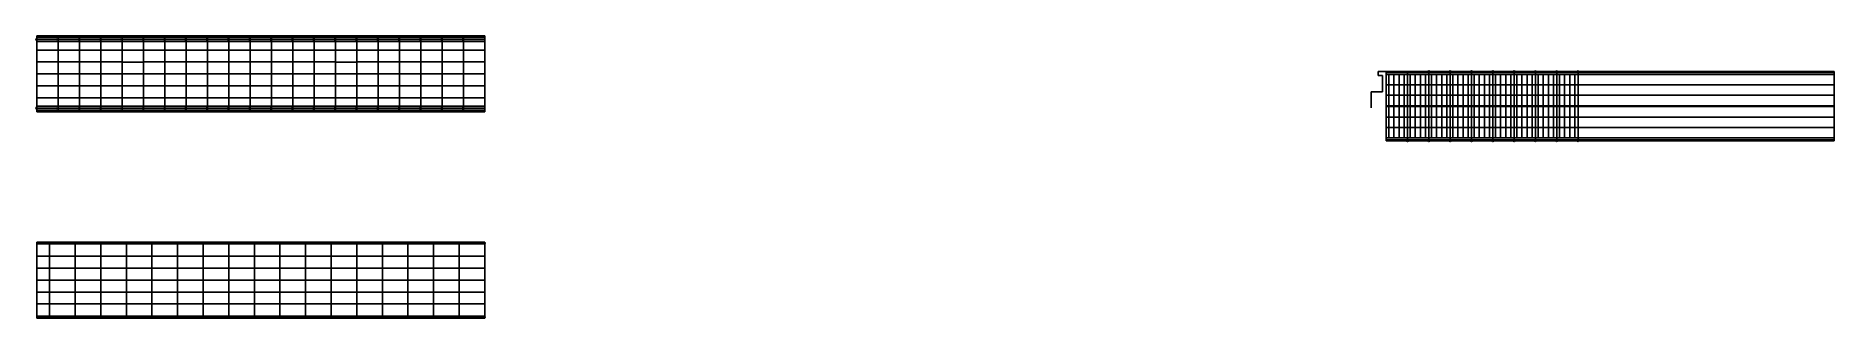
# Model space of a CAD drawing. Header units: feet. Extents: x 4512 to 29801, y 20329 to 47548.
# Drawn here: x 4512 to 29801, y 20329 to 24298 of the extents above.
import ezdxf

# ---------------------------------------------------------------- set-up
doc = ezdxf.new("R2010")
doc.units = ezdxf.units.FT
doc.header["$MEASUREMENT"] = 0

msp = doc.modelspace()

# ---------------------------------------------------------------- linework, layer by layer
for p, q in [((4524, 24274), (4524, 24298)), ((4524, 24298), (10824, 24298)), ((10824, 24298), (10824, 24274)), ((4524, 24275), (10824, 24275)), ((4524, 24275), (4524, 24221)), ((4524, 24248), (10824, 24248)), ((4524, 24221), (10824, 24221)), ((4524, 24221), (4524, 23993)), ((4524, 24221), (4524, 24209)), ((4537, 24100), (4813, 24100)), ((4824, 24275), (4824, 23765)), ((4837, 24100), (5113, 24100)), ((4837, 24100), (5113, 24100)), ((5124, 23765), (5124, 24275)), ((5137, 24100), (5413, 24100)), ((5137, 24100), (5413, 24100)), ((5424, 24275), (5424, 23765)), ((5436, 24100), (5712, 24100)), ((5436, 24100), (5712, 24100)), ((5724, 23765), (5724, 24275)), ((5738, 24099), (6014, 24099)), ((5738, 24099), (6014, 24099)), ((6024, 24275), (6024, 23765)), ((6035, 24100), (6311, 24100)), ((6035, 24100), (6311, 24100)), ((6324, 24275), (6324, 23765)), ((6337, 24100), (6613, 24100)), ((6624, 24275), (6624, 23765)), ((6637, 24100), (6913, 24100)), ((6637, 24100), (6913, 24100)), ((6924, 23765), (6924, 24275)), ((6937, 24100), (7213, 24100)), ((6937, 24100), (7213, 24100)), ((7224, 24275), (7224, 23765)), ((7236, 24100), (7512, 24100)), ((7236, 24100), (7512, 24100)), ((7524, 23765), (7524, 24275)), ((7537, 24100), (7813, 24100)), ((7824, 24275), (7824, 23765)), ((7837, 24100), (8113, 24100)), ((7837, 24100), (8113, 24100)), ((8124, 23765), (8124, 24275)), ((8137, 24100), (8413, 24100)), ((8137, 24100), (8413, 24100)), ((8424, 24275), (8424, 23765)), ((8436, 24100), (8712, 24100)), ((8436, 24100), (8712, 24100)), ((8724, 23765), (8724, 24275)), ((8738, 24099), (9014, 24099)), ((8738, 24099), (9014, 24099)), ((9024, 24275), (9024, 23765)), ((9035, 24100), (9311, 24100)), ((9035, 24100), (9311, 24100)), ((9324, 24275), (9324, 23765)), ((9337, 24100), (9613, 24100)), ((9624, 24275), (9624, 23765)), ((9637, 24100), (9913, 24100)), ((9637, 24100), (9913, 24100)), ((9924, 23765), (9924, 24275)), ((9937, 24100), (10213, 24100)), ((9937, 24100), (10213, 24100)), ((10224, 24275), (10224, 23765)), ((10236, 24100), (10512, 24100)), ((10236, 24100), (10512, 24100)), ((10524, 23765), (10524, 24275)), ((10536, 24100), (10812, 24100)), ((10536, 24100), (10812, 24100)), ((10824, 24275), (10824, 23255)), ((4524, 23993), (4524, 23765)), ((4537, 23932), (4813, 23932)), ((4837, 23932), (5113, 23932)), ((4837, 23932), (5113, 23932)), ((5137, 23932), (5413, 23932)), ((5137, 23932), (5413, 23932)), ((5436, 23932), (5712, 23932)), ((5436, 23932), (5712, 23932)), ((5738, 23931), (6014, 23931)), ((5738, 23931), (6014, 23931)), ((6035, 23932), (6311, 23932)), ((6035, 23932), (6311, 23932)), ((6337, 23932), (6613, 23932)), ((6637, 23932), (6913, 23932)), ((6637, 23932), (6913, 23932)), ((6937, 23932), (7213, 23932)), ((6937, 23932), (7213, 23932)), ((7236, 23932), (7512, 23932)), ((7236, 23932), (7512, 23932)), ((7537, 23932), (7813, 23932)), ((7837, 23932), (8113, 23932)), ((7837, 23932), (8113, 23932)), ((8137, 23932), (8413, 23932)), ((8137, 23932), (8413, 23932)), ((8436, 23932), (8712, 23932)), ((8436, 23932), (8712, 23932)), ((8738, 23931), (9014, 23931)), ((8738, 23931), (9014, 23931)), ((9035, 23932), (9311, 23932)), ((9035, 23932), (9311, 23932)), ((9337, 23932), (9613, 23932)), ((9637, 23932), (9913, 23932)), ((9637, 23932), (9913, 23932)), ((9937, 23932), (10213, 23932)), ((9937, 23932), (10213, 23932)), ((10236, 23932), (10512, 23932)), ((10236, 23932), (10512, 23932)), ((10536, 23932), (10812, 23932)), ((10536, 23932), (10812, 23932)), ((23501, 23796), (23390, 23796)), ((23390, 23796), (23390, 23742)), ((23501, 23796), (29801, 23796)), ((23501, 23796), (23501, 22824)), ((23501, 23796), (23501, 23784)), ((23501, 23796), (23681, 23796)), ((23501, 23796), (23801, 23796)), ((23501, 23784), (23501, 23784)), ((23501, 23784), (29801, 23784)), ((23681, 23796), (23681, 23796)), ((23801, 23796), (23801, 22824)), ((24101, 22824), (24101, 23796)), ((24401, 23796), (24401, 22824)), ((24701, 23796), (24701, 22824)), ((25001, 22824), (25001, 23796)), ((25301, 23796), (25301, 22824)), ((25601, 23796), (25601, 22824)), ((25901, 22824), (25901, 23796)), ((26201, 23796), (26201, 22824)), ((29801, 22824), (29801, 23796)), ((29801, 23784), (29801, 23796)), ((4524, 23537), (4524, 23765)), ((4524, 23309), (4524, 23537)), ((4537, 23764), (4813, 23764)), ((4537, 23596), (4813, 23596)), ((4824, 23255), (4824, 23765)), ((4837, 23764), (5113, 23764)), ((4837, 23764), (5113, 23764)), ((4837, 23596), (5113, 23596)), ((5124, 23765), (5124, 23255)), ((5137, 23764), (5413, 23764)), ((5137, 23764), (5413, 23764)), ((5137, 23596), (5413, 23596)), ((5137, 23596), (5413, 23596)), ((5424, 23255), (5424, 23765)), ((5436, 23764), (5712, 23764)), ((5436, 23764), (5712, 23764)), ((5436, 23596), (5712, 23596)), ((5436, 23596), (5712, 23596)), ((5724, 23765), (5724, 23255)), ((5738, 23763), (6014, 23763)), ((5738, 23763), (6014, 23763)), ((5738, 23595), (6014, 23595)), ((5738, 23595), (6014, 23595)), ((6024, 23255), (6024, 23765)), ((6035, 23764), (6311, 23764)), ((6035, 23764), (6311, 23764)), ((6035, 23596), (6311, 23596)), ((6035, 23596), (6311, 23596)), ((6324, 23255), (6324, 23765)), ((6337, 23764), (6613, 23764)), ((6337, 23596), (6613, 23596)), ((6624, 23255), (6624, 23765)), ((6637, 23764), (6913, 23764)), ((6637, 23764), (6913, 23764)), ((6637, 23596), (6913, 23596)), ((6637, 23596), (6913, 23596)), ((6924, 23765), (6924, 23255)), ((6937, 23764), (7213, 23764)), ((6937, 23764), (7213, 23764)), ((6937, 23596), (7213, 23596)), ((6937, 23596), (7213, 23596)), ((7224, 23255), (7224, 23765)), ((7236, 23764), (7512, 23764)), ((7236, 23764), (7512, 23764)), ((7236, 23596), (7512, 23596)), ((7236, 23596), (7512, 23596)), ((7524, 23765), (7524, 23255)), ((7537, 23764), (7813, 23764)), ((7537, 23596), (7813, 23596)), ((7824, 23255), (7824, 23765)), ((7837, 23764), (8113, 23764)), ((7837, 23764), (8113, 23764)), ((7837, 23596), (8113, 23596)), ((8124, 23765), (8124, 23255)), ((8137, 23764), (8413, 23764)), ((8137, 23764), (8413, 23764)), ((8137, 23596), (8413, 23596)), ((8137, 23596), (8413, 23596)), ((8424, 23255), (8424, 23765)), ((8436, 23764), (8712, 23764)), ((8436, 23764), (8712, 23764)), ((8436, 23596), (8712, 23596)), ((8436, 23596), (8712, 23596)), ((8724, 23765), (8724, 23255)), ((8738, 23763), (9014, 23763)), ((8738, 23763), (9014, 23763)), ((8738, 23595), (9014, 23595)), ((8738, 23595), (9014, 23595)), ((9024, 23255), (9024, 23765)), ((9035, 23764), (9311, 23764)), ((9035, 23764), (9311, 23764)), ((9035, 23596), (9311, 23596)), ((9035, 23596), (9311, 23596)), ((9324, 23255), (9324, 23765)), ((9337, 23764), (9613, 23764)), ((9337, 23596), (9613, 23596)), ((9624, 23255), (9624, 23765)), ((9637, 23764), (9913, 23764)), ((9637, 23764), (9913, 23764)), ((9637, 23596), (9913, 23596)), ((9637, 23596), (9913, 23596)), ((9924, 23765), (9924, 23255)), ((9937, 23764), (10213, 23764)), ((9937, 23764), (10213, 23764)), ((9937, 23596), (10213, 23596)), ((9937, 23596), (10213, 23596)), ((10224, 23255), (10224, 23765)), ((10236, 23764), (10512, 23764)), ((10236, 23764), (10512, 23764)), ((10236, 23596), (10512, 23596)), ((10236, 23596), (10512, 23596)), ((10524, 23765), (10524, 23255)), ((10524, 23255), (10524, 23765)), ((10536, 23764), (10812, 23764)), ((10536, 23764), (10812, 23764)), ((10536, 23596), (10812, 23596)), ((10536, 23596), (10812, 23596)), ((23390, 23742), (23451, 23742)), ((23451, 23742), (23451, 23514)), ((23501, 23754), (29801, 23754)), ((29801, 23610), (23501, 23610)), ((23501, 23610), (23501, 23604)), ((23539, 23616), (23539, 23748)), ((23539, 23616), (23539, 23748)), ((23539, 23472), (23539, 23604)), ((23539, 23472), (23539, 23604)), ((23611, 23616), (23611, 23748)), ((23611, 23616), (23611, 23748)), ((23611, 23472), (23611, 23604)), ((23611, 23472), (23611, 23604)), ((23683, 23616), (23683, 23748)), ((23683, 23616), (23683, 23748)), ((23683, 23472), (23683, 23604)), ((23683, 23472), (23683, 23604)), ((23755, 23616), (23755, 23748)), ((23755, 23616), (23755, 23748)), ((23755, 23472), (23755, 23604)), ((23755, 23472), (23755, 23604)), ((23839, 23616), (23839, 23748)), ((23839, 23616), (23839, 23748)), ((23839, 23472), (23839, 23604)), ((23839, 23472), (23839, 23604)), ((23911, 23616), (23911, 23748)), ((23911, 23616), (23911, 23748)), ((23911, 23472), (23911, 23604)), ((23911, 23472), (23911, 23604)), ((23983, 23616), (23983, 23748)), ((23983, 23616), (23983, 23748)), ((23983, 23472), (23983, 23604)), ((23983, 23472), (23983, 23604)), ((24055, 23616), (24055, 23748)), ((24055, 23616), (24055, 23748)), ((24055, 23472), (24055, 23604)), ((24055, 23472), (24055, 23604)), ((24139, 23616), (24139, 23748)), ((24139, 23616), (24139, 23748)), ((24139, 23472), (24139, 23604)), ((24139, 23472), (24139, 23604)), ((24211, 23616), (24211, 23748)), ((24211, 23616), (24211, 23748)), ((24211, 23472), (24211, 23604)), ((24211, 23472), (24211, 23604)), ((24283, 23616), (24283, 23748)), ((24283, 23616), (24283, 23748)), ((24283, 23472), (24283, 23604)), ((24283, 23472), (24283, 23604)), ((24355, 23616), (24355, 23748)), ((24355, 23616), (24355, 23748)), ((24355, 23472), (24355, 23604)), ((24355, 23472), (24355, 23604)), ((24439, 23616), (24439, 23748)), ((24439, 23616), (24439, 23748)), ((24439, 23472), (24439, 23604)), ((24439, 23472), (24439, 23604)), ((24511, 23616), (24511, 23748)), ((24511, 23616), (24511, 23748)), ((24511, 23472), (24511, 23604)), ((24511, 23472), (24511, 23604)), ((24583, 23616), (24583, 23748)), ((24583, 23616), (24583, 23748)), ((24583, 23472), (24583, 23604)), ((24583, 23472), (24583, 23604)), ((24655, 23616), (24655, 23748)), ((24655, 23616), (24655, 23748)), ((24655, 23472), (24655, 23604)), ((24655, 23472), (24655, 23604)), ((24739, 23616), (24739, 23748)), ((24739, 23616), (24739, 23748)), ((24739, 23472), (24739, 23604)), ((24739, 23472), (24739, 23604)), ((24811, 23616), (24811, 23748)), ((24811, 23616), (24811, 23748)), ((24811, 23472), (24811, 23604)), ((24811, 23472), (24811, 23604)), ((24852, 23610), (24852, 23610)), ((24883, 23616), (24883, 23748)), ((24883, 23616), (24883, 23748)), ((24883, 23472), (24883, 23604)), ((24883, 23472), (24883, 23604)), ((24955, 23616), (24955, 23748)), ((24955, 23616), (24955, 23748)), ((24955, 23472), (24955, 23604)), ((24955, 23472), (24955, 23604)), ((25039, 23616), (25039, 23748)), ((25039, 23616), (25039, 23748)), ((25039, 23472), (25039, 23604)), ((25039, 23472), (25039, 23604)), ((25111, 23616), (25111, 23748)), ((25111, 23616), (25111, 23748)), ((25111, 23472), (25111, 23604)), ((25111, 23472), (25111, 23604)), ((25183, 23616), (25183, 23748)), ((25183, 23616), (25183, 23748)), ((25183, 23472), (25183, 23604)), ((25183, 23472), (25183, 23604)), ((25255, 23616), (25255, 23748)), ((25255, 23616), (25255, 23748)), ((25255, 23472), (25255, 23604)), ((25255, 23472), (25255, 23604)), ((25339, 23616), (25339, 23748)), ((25339, 23616), (25339, 23748)), ((25339, 23472), (25339, 23604)), ((25339, 23472), (25339, 23604)), ((25411, 23616), (25411, 23748)), ((25411, 23616), (25411, 23748)), ((25411, 23472), (25411, 23604)), ((25411, 23472), (25411, 23604)), ((25483, 23616), (25483, 23748)), ((25483, 23616), (25483, 23748)), ((25483, 23472), (25483, 23604)), ((25483, 23472), (25483, 23604)), ((25555, 23616), (25555, 23748)), ((25555, 23616), (25555, 23748)), ((25555, 23472), (25555, 23604)), ((25555, 23472), (25555, 23604)), ((25639, 23616), (25639, 23748)), ((25639, 23616), (25639, 23748)), ((25639, 23472), (25639, 23604)), ((25639, 23472), (25639, 23604)), ((25711, 23616), (25711, 23748)), ((25711, 23616), (25711, 23748)), ((25711, 23472), (25711, 23604)), ((25711, 23472), (25711, 23604)), ((25783, 23616), (25783, 23748)), ((25783, 23616), (25783, 23748)), ((25783, 23472), (25783, 23604)), ((25783, 23472), (25783, 23604)), ((25855, 23616), (25855, 23748)), ((25855, 23616), (25855, 23748)), ((25855, 23472), (25855, 23604)), ((25855, 23472), (25855, 23604)), ((25939, 23616), (25939, 23748)), ((25939, 23616), (25939, 23748)), ((25939, 23472), (25939, 23604)), ((25939, 23472), (25939, 23604)), ((26011, 23616), (26011, 23748)), ((26011, 23616), (26011, 23748)), ((26011, 23472), (26011, 23604)), ((26011, 23472), (26011, 23604)), ((26083, 23616), (26083, 23748)), ((26083, 23616), (26083, 23748)), ((26083, 23472), (26083, 23604)), ((26083, 23472), (26083, 23604)), ((26155, 23616), (26155, 23748)), ((26155, 23616), (26155, 23748)), ((26155, 23472), (26155, 23604)), ((26155, 23472), (26155, 23604)), ((4524, 23309), (10824, 23309)), ((4524, 23255), (4524, 23309)), ((4524, 23282), (10824, 23282)), ((4537, 23428), (4813, 23428)), ((4837, 23428), (5113, 23428)), ((5137, 23428), (5413, 23428)), ((5137, 23428), (5413, 23428)), ((5436, 23428), (5712, 23428)), ((5436, 23428), (5712, 23428)), ((5738, 23427), (6014, 23427)), ((5738, 23427), (6014, 23427)), ((6035, 23428), (6311, 23428)), ((6035, 23428), (6311, 23428)), ((6337, 23428), (6613, 23428)), ((6637, 23428), (6913, 23428)), ((6637, 23428), (6913, 23428)), ((6937, 23428), (7213, 23428)), ((6937, 23428), (7213, 23428)), ((7236, 23428), (7512, 23428)), ((7236, 23428), (7512, 23428)), ((7537, 23428), (7813, 23428)), ((7837, 23428), (8113, 23428)), ((8137, 23428), (8413, 23428)), ((8137, 23428), (8413, 23428)), ((8436, 23428), (8712, 23428)), ((8436, 23428), (8712, 23428)), ((8738, 23427), (9014, 23427)), ((8738, 23427), (9014, 23427)), ((9035, 23428), (9311, 23428)), ((9035, 23428), (9311, 23428)), ((9337, 23428), (9613, 23428)), ((9637, 23428), (9913, 23428)), ((9637, 23428), (9913, 23428)), ((9937, 23428), (10213, 23428)), ((9937, 23428), (10213, 23428)), ((10236, 23428), (10512, 23428)), ((10236, 23428), (10512, 23428)), ((10536, 23428), (10812, 23428)), ((10536, 23428), (10812, 23428)), ((23451, 23514), (23292, 23514)), ((23292, 23514), (23292, 23286)), ((23501, 23466), (29801, 23466)), ((23501, 23466), (23501, 23460)), ((23501, 23310), (23501, 23316)), ((23501, 23316), (29801, 23316)), ((29801, 23310), (23501, 23310)), ((23501, 23304), (29801, 23304)), ((23539, 23328), (23539, 23460)), ((23539, 23328), (23539, 23460)), ((23539, 23292), (23539, 23160)), ((23539, 23292), (23539, 23160)), ((23611, 23328), (23611, 23460)), ((23611, 23328), (23611, 23460)), ((23611, 23292), (23611, 23160)), ((23611, 23292), (23611, 23160)), ((23683, 23328), (23683, 23460)), ((23683, 23328), (23683, 23460)), ((23683, 23292), (23683, 23160)), ((23683, 23292), (23683, 23160)), ((23755, 23328), (23755, 23460)), ((23755, 23328), (23755, 23460)), ((23755, 23292), (23755, 23160)), ((23755, 23292), (23755, 23160)), ((23839, 23328), (23839, 23460)), ((23839, 23328), (23839, 23460)), ((23839, 23292), (23839, 23160)), ((23839, 23292), (23839, 23160)), ((23911, 23328), (23911, 23460)), ((23911, 23328), (23911, 23460)), ((23911, 23292), (23911, 23160)), ((23911, 23292), (23911, 23160)), ((23983, 23328), (23983, 23460)), ((23983, 23328), (23983, 23460)), ((23983, 23292), (23983, 23160)), ((23983, 23292), (23983, 23160)), ((24055, 23328), (24055, 23460)), ((24055, 23328), (24055, 23460)), ((24055, 23292), (24055, 23160)), ((24055, 23292), (24055, 23160)), ((24139, 23328), (24139, 23460)), ((24139, 23328), (24139, 23460)), ((24139, 23292), (24139, 23160)), ((24139, 23292), (24139, 23160)), ((24211, 23328), (24211, 23460)), ((24211, 23328), (24211, 23460)), ((24211, 23292), (24211, 23160)), ((24211, 23292), (24211, 23160)), ((24283, 23328), (24283, 23460)), ((24283, 23328), (24283, 23460)), ((24283, 23292), (24283, 23160)), ((24283, 23292), (24283, 23160)), ((24355, 23328), (24355, 23460)), ((24355, 23328), (24355, 23460)), ((24355, 23292), (24355, 23160)), ((24355, 23292), (24355, 23160)), ((24439, 23328), (24439, 23460)), ((24439, 23328), (24439, 23460)), ((24439, 23292), (24439, 23160)), ((24439, 23292), (24439, 23160)), ((24511, 23328), (24511, 23460)), ((24511, 23328), (24511, 23460)), ((24511, 23292), (24511, 23160)), ((24511, 23292), (24511, 23160)), ((24583, 23328), (24583, 23460)), ((24583, 23328), (24583, 23460)), ((24583, 23292), (24583, 23160)), ((24583, 23292), (24583, 23160)), ((24655, 23328), (24655, 23460)), ((24655, 23328), (24655, 23460)), ((24655, 23292), (24655, 23160)), ((24655, 23292), (24655, 23160)), ((24739, 23328), (24739, 23460)), ((24739, 23328), (24739, 23460)), ((24739, 23292), (24739, 23160)), ((24739, 23292), (24739, 23160)), ((24811, 23328), (24811, 23460)), ((24811, 23328), (24811, 23460)), ((24811, 23292), (24811, 23160)), ((24811, 23292), (24811, 23160)), ((24883, 23328), (24883, 23460)), ((24883, 23328), (24883, 23460)), ((24883, 23292), (24883, 23160)), ((24883, 23292), (24883, 23160)), ((24955, 23328), (24955, 23460)), ((24955, 23328), (24955, 23460)), ((24955, 23292), (24955, 23160)), ((24955, 23292), (24955, 23160)), ((25039, 23328), (25039, 23460)), ((25039, 23328), (25039, 23460)), ((25039, 23292), (25039, 23160)), ((25039, 23292), (25039, 23160)), ((25111, 23328), (25111, 23460)), ((25111, 23328), (25111, 23460)), ((25111, 23292), (25111, 23160)), ((25111, 23292), (25111, 23160)), ((25183, 23328), (25183, 23460)), ((25183, 23328), (25183, 23460)), ((25183, 23292), (25183, 23160)), ((25183, 23292), (25183, 23160)), ((25255, 23328), (25255, 23460)), ((25255, 23328), (25255, 23460)), ((25255, 23292), (25255, 23160)), ((25255, 23292), (25255, 23160)), ((25339, 23328), (25339, 23460)), ((25339, 23328), (25339, 23460)), ((25339, 23292), (25339, 23160)), ((25339, 23292), (25339, 23160)), ((25411, 23328), (25411, 23460)), ((25411, 23328), (25411, 23460)), ((25411, 23292), (25411, 23160)), ((25411, 23292), (25411, 23160)), ((25483, 23328), (25483, 23460)), ((25483, 23328), (25483, 23460)), ((25483, 23292), (25483, 23160)), ((25483, 23292), (25483, 23160)), ((25555, 23328), (25555, 23460)), ((25555, 23328), (25555, 23460)), ((25555, 23292), (25555, 23160)), ((25555, 23292), (25555, 23160)), ((25639, 23328), (25639, 23460)), ((25639, 23328), (25639, 23460)), ((25639, 23292), (25639, 23160)), ((25639, 23292), (25639, 23160)), ((25711, 23328), (25711, 23460)), ((25711, 23328), (25711, 23460)), ((25711, 23292), (25711, 23160)), ((25711, 23292), (25711, 23160)), ((25783, 23328), (25783, 23460)), ((25783, 23328), (25783, 23460)), ((25783, 23292), (25783, 23160)), ((25783, 23292), (25783, 23160)), ((25855, 23328), (25855, 23460)), ((25855, 23328), (25855, 23460)), ((25855, 23292), (25855, 23160)), ((25855, 23292), (25855, 23160)), ((25939, 23328), (25939, 23460)), ((25939, 23328), (25939, 23460)), ((25939, 23292), (25939, 23160)), ((25939, 23292), (25939, 23160)), ((26011, 23328), (26011, 23460)), ((26011, 23328), (26011, 23460)), ((26011, 23292), (26011, 23160)), ((26011, 23292), (26011, 23160)), ((26083, 23328), (26083, 23460)), ((26083, 23328), (26083, 23460)), ((26083, 23292), (26083, 23160)), ((26083, 23292), (26083, 23160)), ((26155, 23328), (26155, 23460)), ((26155, 23328), (26155, 23460)), ((26155, 23292), (26155, 23160)), ((26155, 23292), (26155, 23160)), ((10824, 23255), (4524, 23255)), ((4524, 23255), (4524, 23231)), ((4524, 23231), (10824, 23231)), ((10824, 23231), (10824, 23255)), ((23501, 23154), (29801, 23154)), ((23539, 23148), (23539, 23016)), ((23539, 23148), (23539, 23016)), ((23611, 23148), (23611, 23016)), ((23611, 23148), (23611, 23016)), ((23683, 23148), (23683, 23016)), ((23683, 23148), (23683, 23016)), ((23755, 23148), (23755, 23016)), ((23755, 23148), (23755, 23016)), ((23839, 23148), (23839, 23016)), ((23839, 23148), (23839, 23016)), ((23911, 23148), (23911, 23016)), ((23911, 23148), (23911, 23016)), ((23983, 23148), (23983, 23016)), ((23983, 23148), (23983, 23016)), ((24055, 23148), (24055, 23016)), ((24055, 23148), (24055, 23016)), ((24139, 23148), (24139, 23016)), ((24139, 23148), (24139, 23016)), ((24211, 23148), (24211, 23016)), ((24211, 23148), (24211, 23016)), ((24283, 23148), (24283, 23016)), ((24283, 23148), (24283, 23016)), ((24355, 23148), (24355, 23016)), ((24355, 23148), (24355, 23016)), ((24439, 23148), (24439, 23016)), ((24439, 23148), (24439, 23016)), ((24511, 23148), (24511, 23016)), ((24511, 23148), (24511, 23016)), ((24583, 23148), (24583, 23016)), ((24583, 23148), (24583, 23016)), ((24655, 23148), (24655, 23016)), ((24655, 23148), (24655, 23016)), ((24739, 23148), (24739, 23016)), ((24739, 23148), (24739, 23016)), ((24811, 23148), (24811, 23016)), ((24811, 23148), (24811, 23016)), ((24883, 23148), (24883, 23016)), ((24883, 23148), (24883, 23016)), ((24955, 23148), (24955, 23016)), ((24955, 23148), (24955, 23016)), ((25039, 23148), (25039, 23016)), ((25039, 23148), (25039, 23016)), ((25111, 23148), (25111, 23016)), ((25111, 23148), (25111, 23016)), ((25183, 23148), (25183, 23016)), ((25183, 23148), (25183, 23016)), ((25255, 23148), (25255, 23016)), ((25255, 23148), (25255, 23016)), ((25339, 23148), (25339, 23016)), ((25339, 23148), (25339, 23016)), ((25411, 23148), (25411, 23016)), ((25411, 23148), (25411, 23016)), ((25483, 23148), (25483, 23016)), ((25483, 23148), (25483, 23016)), ((25555, 23148), (25555, 23016)), ((25555, 23148), (25555, 23016)), ((25639, 23148), (25639, 23016)), ((25639, 23148), (25639, 23016)), ((25711, 23148), (25711, 23016)), ((25711, 23148), (25711, 23016)), ((25783, 23148), (25783, 23016)), ((25783, 23148), (25783, 23016)), ((25855, 23148), (25855, 23016)), ((25855, 23148), (25855, 23016)), ((25939, 23148), (25939, 23016)), ((25939, 23148), (25939, 23016)), ((26011, 23148), (26011, 23016)), ((26011, 23148), (26011, 23016)), ((26083, 23148), (26083, 23016)), ((26083, 23148), (26083, 23016)), ((26155, 23148), (26155, 23016)), ((26155, 23148), (26155, 23016)), ((29801, 23010), (23501, 23010)), ((23501, 22866), (29801, 22866)), ((23501, 22836), (29801, 22836)), ((23501, 22824), (29801, 22824)), ((23539, 23004), (23539, 22872)), ((23539, 23004), (23539, 22872)), ((23611, 23004), (23611, 22872)), ((23611, 23004), (23611, 22872)), ((23683, 23004), (23683, 22872)), ((23683, 23004), (23683, 22872)), ((23755, 23004), (23755, 22872)), ((23755, 23004), (23755, 22872)), ((23839, 23004), (23839, 22872)), ((23839, 23004), (23839, 22872)), ((23911, 23004), (23911, 22872)), ((23911, 23004), (23911, 22872)), ((23983, 23004), (23983, 22872)), ((23983, 23004), (23983, 22872)), ((24055, 23004), (24055, 22872)), ((24055, 23004), (24055, 22872)), ((24139, 23004), (24139, 22872)), ((24139, 23004), (24139, 22872)), ((24211, 23004), (24211, 22872)), ((24211, 23004), (24211, 22872)), ((24283, 23004), (24283, 22872)), ((24283, 23004), (24283, 22872)), ((24355, 23004), (24355, 22872)), ((24355, 23004), (24355, 22872)), ((24439, 23004), (24439, 22872)), ((24439, 23004), (24439, 22872)), ((24511, 23004), (24511, 22872)), ((24511, 23004), (24511, 22872)), ((24583, 23004), (24583, 22872)), ((24583, 23004), (24583, 22872)), ((24655, 23004), (24655, 22872)), ((24655, 23004), (24655, 22872)), ((24739, 23004), (24739, 22872)), ((24739, 23004), (24739, 22872)), ((24811, 23004), (24811, 22872)), ((24811, 23004), (24811, 22872)), ((24883, 23004), (24883, 22872)), ((24883, 23004), (24883, 22872)), ((24955, 23004), (24955, 22872)), ((24955, 23004), (24955, 22872)), ((25039, 23004), (25039, 22872)), ((25039, 23004), (25039, 22872)), ((25111, 23004), (25111, 22872)), ((25111, 23004), (25111, 22872)), ((25183, 23004), (25183, 22872)), ((25183, 23004), (25183, 22872)), ((25255, 23004), (25255, 22872)), ((25255, 23004), (25255, 22872)), ((25339, 23004), (25339, 22872)), ((25339, 23004), (25339, 22872)), ((25411, 23004), (25411, 22872)), ((25411, 23004), (25411, 22872)), ((25483, 23004), (25483, 22872)), ((25483, 23004), (25483, 22872)), ((25555, 23004), (25555, 22872)), ((25555, 23004), (25555, 22872)), ((25639, 23004), (25639, 22872)), ((25639, 23004), (25639, 22872)), ((25711, 23004), (25711, 22872)), ((25711, 23004), (25711, 22872)), ((25783, 23004), (25783, 22872)), ((25783, 23004), (25783, 22872)), ((25855, 23004), (25855, 22872)), ((25855, 23004), (25855, 22872)), ((25939, 23004), (25939, 22872)), ((25939, 23004), (25939, 22872)), ((26011, 23004), (26011, 22872)), ((26011, 23004), (26011, 22872)), ((26083, 23004), (26083, 22872)), ((26083, 23004), (26083, 22872)), ((26155, 23004), (26155, 22872)), ((26155, 23004), (26155, 22872)), ((4524, 21397), (10824, 21397)), ((4524, 21320), (4524, 21397)), ((4524, 21397), (4524, 21373)), ((4524, 21385), (10824, 21385)), ((4524, 21374), (10824, 21374)), ((4524, 21373), (4524, 21374)), ((4524, 21320), (4524, 21092)), ((4704, 21374), (4704, 20354)), ((5064, 20354), (5064, 21374)), ((5424, 21374), (5424, 20354)), ((5784, 20354), (5784, 21374)), ((6144, 21374), (6144, 20354)), ((6504, 20354), (6504, 21374)), ((6864, 21374), (6864, 20354)), ((7224, 20354), (7224, 21374)), ((7584, 21374), (7584, 20354)), ((7944, 20354), (7944, 21374)), ((8304, 21374), (8304, 20354)), ((8664, 20354), (8664, 21374)), ((9024, 21374), (9024, 20354)), ((9384, 20354), (9384, 21374)), ((9744, 21374), (9744, 20354)), ((10104, 20354), (10104, 21374)), ((10464, 21374), (10464, 20354)), ((10824, 21374), (10824, 21397)), ((10824, 21374), (10824, 20354)), ((4524, 21092), (4524, 20864)), ((4698, 21199), (4531, 21199)), ((4531, 21031), (4698, 21031)), ((4711, 21199), (5058, 21199)), ((4711, 21031), (5058, 21031)), ((5418, 21199), (5071, 21199)), ((5418, 21031), (5071, 21031)), ((5431, 21199), (5778, 21199)), ((5431, 21031), (5778, 21031)), ((6138, 21199), (5791, 21199)), ((6138, 21031), (5791, 21031)), ((6151, 21199), (6498, 21199)), ((6151, 21031), (6498, 21031)), ((6858, 21199), (6511, 21199)), ((6858, 21031), (6511, 21031)), ((6871, 21199), (7218, 21199)), ((6871, 21031), (7218, 21031)), ((7578, 21199), (7231, 21199)), ((7578, 21031), (7231, 21031)), ((7591, 21199), (7938, 21199)), ((7591, 21031), (7938, 21031)), ((8298, 21199), (7951, 21199)), ((8298, 21031), (7951, 21031)), ((8311, 21199), (8658, 21199)), ((8311, 21031), (8658, 21031)), ((9018, 21199), (8671, 21199)), ((9018, 21031), (8671, 21031)), ((9031, 21199), (9378, 21199)), ((9031, 21031), (9378, 21031)), ((9738, 21199), (9391, 21199)), ((9738, 21031), (9391, 21031)), ((9751, 21199), (10098, 21199)), ((9751, 21031), (10098, 21031)), ((10458, 21199), (10111, 21199)), ((10458, 21031), (10111, 21031)), ((10471, 21199), (10818, 21199)), ((10471, 21031), (10818, 21031)), ((4524, 20636), (4524, 20864)), ((4531, 20863), (4698, 20863)), ((4711, 20863), (5058, 20863)), ((5418, 20863), (5071, 20863)), ((5431, 20863), (5778, 20863)), ((6138, 20863), (5791, 20863)), ((6151, 20863), (6498, 20863)), ((6858, 20863), (6511, 20863)), ((6871, 20863), (7218, 20863)), ((7578, 20863), (7231, 20863)), ((7591, 20863), (7938, 20863)), ((8298, 20863), (7951, 20863)), ((8311, 20863), (8658, 20863)), ((9018, 20863), (8671, 20863)), ((9031, 20863), (9378, 20863)), ((9738, 20863), (9391, 20863)), ((9751, 20863), (10098, 20863)), ((10458, 20863), (10111, 20863)), ((10471, 20863), (10818, 20863)), ((4524, 20408), (4524, 20636)), ((4531, 20695), (4698, 20695)), ((4698, 20527), (4531, 20527)), ((4711, 20695), (5058, 20695)), ((4711, 20527), (5058, 20527)), ((5418, 20695), (5071, 20695)), ((5418, 20527), (5071, 20527)), ((5431, 20695), (5778, 20695)), ((5431, 20527), (5778, 20527)), ((6138, 20695), (5791, 20695)), ((6138, 20527), (5791, 20527)), ((6151, 20695), (6498, 20695)), ((6151, 20527), (6498, 20527)), ((6858, 20695), (6511, 20695)), ((6858, 20527), (6511, 20527)), ((6871, 20695), (7218, 20695)), ((6871, 20527), (7218, 20527)), ((7578, 20695), (7231, 20695)), ((7578, 20527), (7231, 20527)), ((7591, 20695), (7938, 20695)), ((7591, 20527), (7938, 20527)), ((8298, 20695), (7951, 20695)), ((8298, 20527), (7951, 20527)), ((8311, 20695), (8658, 20695)), ((8311, 20527), (8658, 20527)), ((9018, 20695), (8671, 20695)), ((9018, 20527), (8671, 20527)), ((9031, 20695), (9378, 20695)), ((9031, 20527), (9378, 20527)), ((9738, 20695), (9391, 20695)), ((9738, 20527), (9391, 20527)), ((9751, 20695), (10098, 20695)), ((9751, 20527), (10098, 20527)), ((10458, 20695), (10111, 20695)), ((10458, 20527), (10111, 20527)), ((10471, 20695), (10818, 20695)), ((10471, 20527), (10818, 20527)), ((4524, 20330), (4524, 20408)), ((10824, 20354), (4524, 20354)), ((4524, 20341), (10824, 20341)), ((4524, 20330), (10824, 20330)), ((10824, 20330), (10824, 20354)), ((10824, 20352), (10824, 20329))]:
    msp.add_line(p, q)
at = {"color": 242, "true_color": 0xcd2027}
for centre, radius in [((4524, 24248), 12), ((4824, 24248), 12), ((5124, 24248), 12), ((5424, 24248), 12), ((5724, 24248), 12), ((6024, 24248), 12), ((6324, 24248), 12), ((6624, 24248), 12), ((6924, 24248), 12), ((7224, 24248), 12), ((7524, 24248), 12), ((7824, 24248), 12), ((8124, 24248), 12), ((8424, 24248), 12), ((8724, 24248), 12), ((9024, 24248), 12), ((9324, 24248), 12), ((9624, 24248), 12), ((9924, 24248), 12), ((10224, 24248), 12), ((10524, 24248), 12), ((24101, 23796), 12), ((24401, 23796), 12), ((24701, 23796), 12), ((25001, 23796), 12), ((25301, 23796), 12), ((25601, 23796), 12), ((25901, 23796), 12), ((26201, 23796), 12), ((4524, 23282), 12), ((4824, 23282), 12), ((5124, 23282), 12), ((5424, 23282), 12), ((5724, 23282), 12), ((6024, 23282), 12), ((6324, 23282), 12), ((6624, 23282), 12), ((6924, 23282), 12), ((7224, 23282), 12), ((7524, 23282), 12), ((7824, 23282), 12), ((8124, 23282), 12), ((8424, 23282), 12), ((8724, 23282), 12), ((9024, 23282), 12), ((9324, 23282), 12), ((9624, 23282), 12), ((9924, 23282), 12), ((10224, 23282), 12), ((10524, 23282), 12), ((23801, 22824), 12), ((24101, 22824), 12), ((24401, 22824), 12), ((24701, 22824), 12), ((25001, 22824), 12), ((25301, 22824), 12), ((25601, 22824), 12), ((25901, 22824), 12), ((26201, 22824), 12), ((4704, 21385), 6.54), ((5064, 21385), 6.54), ((5424, 21385), 6.54), ((5784, 21385), 6.54), ((6144, 21385), 6.54), ((6504, 21385), 6.54), ((6864, 21385), 6.54), ((7224, 21385), 6.54), ((7584, 21385), 6.54), ((7944, 21385), 6.54), ((8304, 21385), 6.54), ((8664, 21385), 6.54), ((9024, 21385), 6.54), ((9384, 21385), 6.54), ((9744, 21385), 6.54), ((10104, 21385), 6.54), ((10464, 21385), 6.54), ((10824, 21385), 6.54), ((4704, 20341), 6.54), ((5064, 20341), 6.54), ((5424, 20341), 6.54), ((5784, 20341), 6.54), ((6144, 20341), 6.54), ((6504, 20341), 6.54), ((6864, 20341), 6.54), ((7224, 20341), 6.54), ((7584, 20341), 6.54), ((7944, 20341), 6.54), ((8304, 20341), 6.54), ((8664, 20341), 6.54), ((9024, 20341), 6.54), ((9384, 20341), 6.54), ((9744, 20341), 6.54), ((10104, 20341), 6.54), ((10464, 20341), 6.54), ((10824, 20341), 6.54)]:
    msp.add_circle(centre, radius, dxfattribs=at)

doc.saveas('drawing.dxf')
